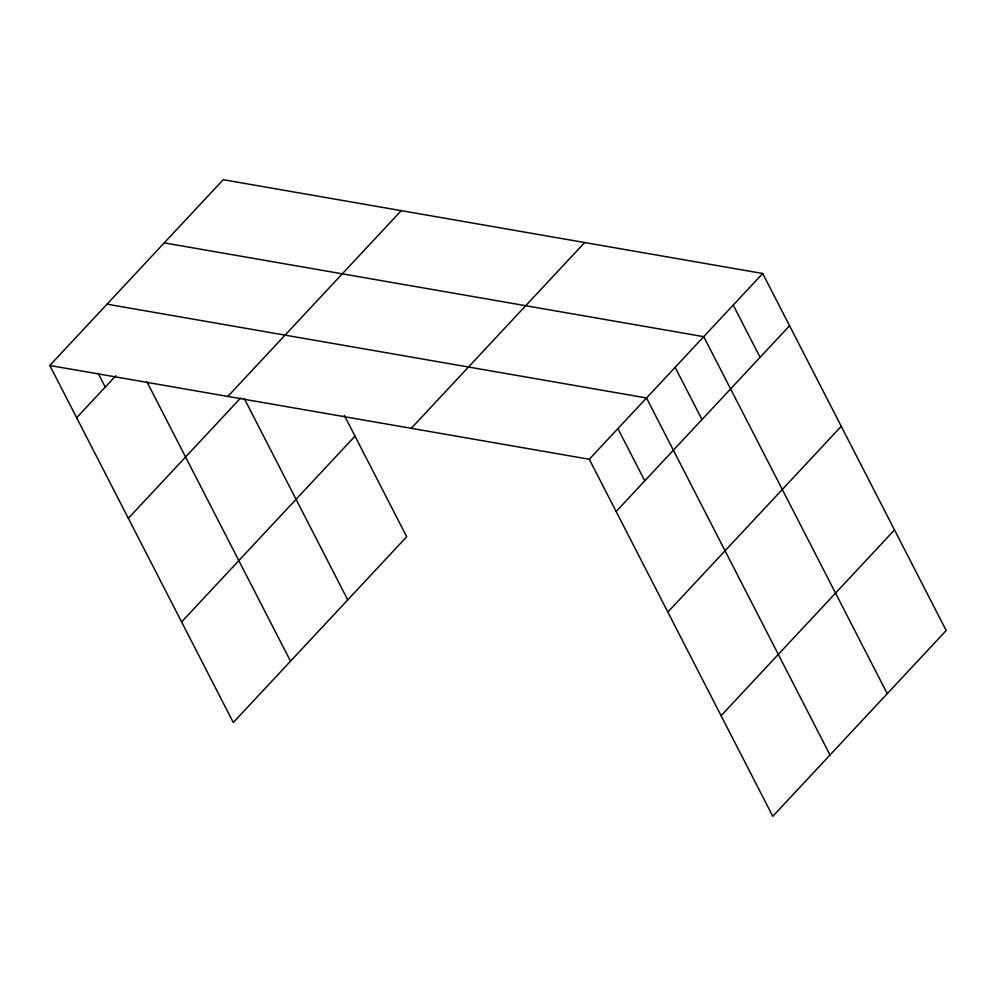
<?xml version="1.0" encoding="UTF-8"?>
<svg xmlns="http://www.w3.org/2000/svg" width="996" height="996" viewBox="0 0 996 996"><rect width="100%" height="100%" fill="white"/><g stroke="black" fill="none" stroke-linecap="round" stroke-linejoin="round"><path stroke-width="1.49" d="M49.8 365.482L223.216 179.703L762.712 273.489L946.2 630.518L772.784 816.297L589.296 459.268L49.8 365.482L233.288 722.511L406.704 536.732L344.367 415.432M76.655 417.722L115.86 375.716M227.835 396.433L401.251 210.654M128.335 518.306L240.683 397.964M181.596 621.927L355.012 436.148M411.261 428.317L584.677 242.538M589.296 459.268L762.712 273.489M616.138 511.508L789.567 325.742M667.83 612.092L841.259 426.313M721.092 715.713L894.508 529.934M164.253 242.875L703.749 336.66L887.237 693.677M107.033 304.178L646.516 397.964L830.004 754.98M733.23 305.075L760.085 357.315M675.139 367.312L701.981 419.553M617.906 428.616L644.761 480.856M244.219 398.45L347.741 599.891M146.972 381.904L290.521 661.195M98.193 373.326L105.265 387.07"/></g></svg>
